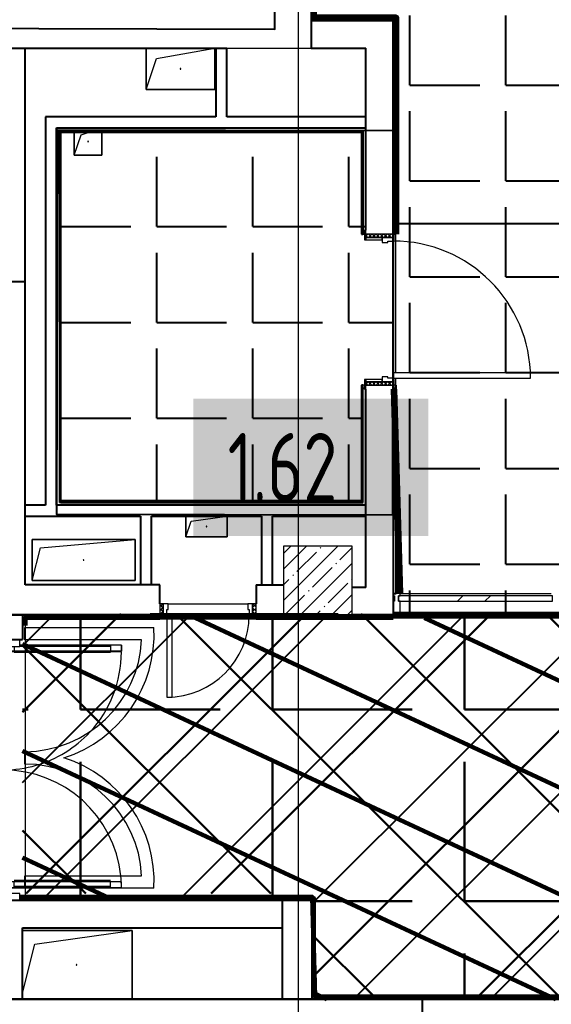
# Model space of a CAD drawing. Header units: millimetres. Extents: x -164500 to 426394, y -23753 to 102118.
# Drawn here: x 98744 to 102614, y 10426 to 17602 of the extents above; entities that cross this region are included whole.
import ezdxf

# ---------------------------------------------------------------- set-up
doc = ezdxf.new("R2010")
doc.units = ezdxf.units.MM
for name, color, linetype, lineweight in [('0) шлифовка', 5, 'Continuous', 60), ('1.4) Плинтус ПЛ-4', 6, 'Continuous', 60), ('284 стык. профилей', 1, 'Continuous', 120), ('384 ПК-3', 30, 'Continuous', 120), ('5.2) Л-1 Линолеум', 100, 'Continuous', 30), ('7.3) НЗ Керам. Плитка Пол', 3, 'Continuous', 30), ('A-DETL-GENF', 7, 'Continuous', 9), ('A-DOOR-2', 7, 'Continuous', 5), ('A-DOOR-FRAM-2', 7, 'Continuous', 5), ('A-FLOR', 7, 'Continuous', 9), ('A-GENM', 7, 'Continuous', 9), ('A-GLAZ-CURT-1', 7, 'Continuous', 5), ('A-GLAZ-CURT-2', 7, 'Continuous', 20), ('A-GLAZ-CWMG', 7, 'Continuous', 9), ('A-GLAZ-CWMG-1', 7, 'Continuous', 20), ('S-COLS-1', 7, 'Continuous', 5), ('Оси', 7, 'Continuous', 9)]:
    doc.layers.add(name, color=color, linetype=linetype, lineweight=lineweight)
for name, color, linetype in [('1.1) плитка  КР1', 40, 'Continuous'), ('1.2) плитка КР3', 160, 'Continuous'), ('2) защита вин плитк', 6, 'Continuous'), ('3.2.3) П-9', 5, 'Continuous')]:
    doc.layers.add(name, color=color, linetype=linetype)
for name, color, linetype, lineweight, true_color in [('A-DOOR-1', 7, 'Continuous', 5, 0xc0c0c0), ('A-DOOR-4', 7, 'Continuous', 5, 0xd7dbdf), ('A-DOOR-FRAM-1', 7, 'Continuous', 5, 0xc0c0c0)]:
    doc.layers.add(name, color=color, linetype=linetype, lineweight=lineweight, true_color=true_color)
doc.styles.add('СПДС', font='ГОСТ тип А.ttf', dxfattribs={"width": 0.9})

# ---------------------------------------------------------------- blocks, each defined once
blk = doc.blocks.new('110_Дверь_СКБ_1Ст_Внутренняя1 - Д-4 1100x2100h_су мгн-31800557-Объем проектирования 1 этажа')
at = {"layer": 'A-DOOR-2'}
h = blk.add_hatch(dxfattribs=at)
h.set_pattern_fill('FP_75', color=256, style=0, pattern_type=2)
h.set_pattern_definition([(135, (1751.41, 164.685), (-14.14214, -14.14214), []), (225, (1751.41, 164.685), (14.14214, -14.14214), [])])
h.paths.add_polyline_path([(562.5, 100), (537.5, 100), (537.5, -100), (562.5, -100)])
at = {"layer": 'A-DOOR-FRAM-2'}
h = blk.add_hatch(dxfattribs=at)
h.set_pattern_fill('FP_76', color=256, style=0, pattern_type=2)
h.set_pattern_definition([(45, (-371.384, 164.685), (-14.1421, 14.1421), []), (135, (-371.384, 164.685), (-14.1421, -14.1421), [])])
h.paths.add_polyline_path([(-512.5, 100), (-537.5, 100), (-537.5, -100), (-512.5, -99.3)])
at = {"layer": 'A-DOOR-1'}
for p, q in [((512.5, 1100), (472.5, 1100)), ((472.5, 1100), (472.5, 100)), ((512.5, 100), (512.5, 1100)), ((472.5, 100), (512.5, 100))]:
    blk.add_line(p, q, dxfattribs=at)
blk.add_arc((512.5, 100), 1000, 90, 180, dxfattribs=at)
at = {"layer": 'A-DOOR-FRAM-1'}
for p, q in [((-497.5, 108), (-567.5, 108)), ((-567.5, 108), (-567.5, 100)), ((-567.5, 100), (-497.5, 100)), ((-512.5, 100), (-537.5, 100)), ((-537.5, 100), (-537.5, -100)), ((-487.5, 100), (-512.5, 100)), ((-512.5, 100), (-512.5, 20)), ((-512.5, -100), (-512.5, 100)), ((-497.5, 100), (-512.5, 100)), ((-512.5, 100), (-512.5, 99)), ((-512.5, 99), (-497.5, 99)), ((-497.5, 100), (-497.5, 108)), ((-497.5, 99), (-497.5, 100)), ((-487.5, 60), (-487.5, 100)), ((512.5, 100), (512.5, 60)), ((537.5, 100), (512.5, 100)), ((592.5, 108), (522.5, 108)), ((522.5, 108), (522.5, 100)), ((537.5, 100), (522.5, 100)), ((522.5, 100), (522.5, 99)), ((522.5, 100), (592.5, 100)), ((522.5, 99), (537.5, 99)), ((537.5, 20), (537.5, 100)), ((562.5, 100), (537.5, 100)), ((537.5, 100), (537.5, -100)), ((537.5, 99), (537.5, 100)), ((562.5, -100), (562.5, 100)), ((592.5, 100), (592.5, 108)), ((-512.5, 20), (-477.5, 20)), ((-497.5, 20), (-512.5, 20)), ((-512.5, 20), (-512.5, -100)), ((-497.5, -100), (-497.5, 20)), ((-477.5, 60), (-487.5, 60)), ((-477.5, 20), (-477.5, 60)), ((512.5, 60), (502.5, 60)), ((502.5, 60), (502.5, 20)), ((502.5, 20), (537.5, 20)), ((537.5, 20), (522.5, 20)), ((522.5, 20), (522.5, -100)), ((537.5, -100), (537.5, 20)), ((-497.5, -100), (-567.5, -100)), ((-567.5, -100), (-567.5, -108)), ((-567.5, -108), (-497.5, -108)), ((-537.5, -100), (-512.5, -100)), ((-512.5, -100), (-497.5, -100)), ((-497.5, -108), (-497.5, -100)), ((522.5, -100), (537.5, -100)), ((592.5, -100), (522.5, -100)), ((522.5, -100), (522.5, -108)), ((522.5, -108), (592.5, -108)), ((537.5, -100), (562.5, -100)), ((592.5, -108), (592.5, -100))]:
    blk.add_line(p, q, dxfattribs=at)
blk = doc.blocks.new('110_Дверь_СКБ_1Ст - д-18 700x2100h_Технический шкаф ЭОМ и СС-23279316-Объем проектирования 1 этажа')
at = {"layer": 'A-DOOR-2'}
h = blk.add_hatch(dxfattribs=at)
h.set_pattern_fill('FP_117', color=256, style=0, pattern_type=2)
h.set_pattern_definition([(135, (1951.41, 174.685), (-14.14214, -14.14214), []), (225, (1951.41, 174.685), (14.14214, -14.14214), [])])
h.paths.add_polyline_path([(337.5, 110), (337.5, 30), (362.5, 30), (362.5, 110)])
at = {"layer": 'A-DOOR-FRAM-2'}
h = blk.add_hatch(dxfattribs=at)
h.set_pattern_fill('FP_118', color=256, style=0, pattern_type=2)
h.set_pattern_definition([(45, (-171.384, 174.685), (-14.1421, 14.1421), []), (135, (-171.384, 174.685), (-14.1421, -14.1421), [])])
h.paths.add_polyline_path([(-312.5, 110), (-337.5, 110), (-337.5, 30), (-312.5, 30), (-312.5, 61.3)])
at = {"layer": 'A-DOOR-1'}
for p, q in [((312.5, 710), (272.5, 710)), ((272.5, 710), (272.5, 110)), ((312.5, 110), (312.5, 710)), ((272.5, 110), (312.5, 110))]:
    blk.add_line(p, q, dxfattribs=at)
blk.add_arc((312.5, 110), 600, 90, 180, dxfattribs=at)
at = {"layer": 'A-DOOR-FRAM-1'}
for p, q in [((-312.5, 110), (-337.5, 110)), ((-337.5, 110), (-337.5, 30)), ((-287.5, 110), (-312.5, 110)), ((-312.5, 110), (-312.5, 30)), ((-312.5, 30), (-312.5, 110)), ((-287.5, 70), (-287.5, 110)), ((-287.5, 110), (272.5, 110)), ((312.5, 110), (312.5, 70)), ((337.5, 110), (312.5, 110)), ((337.5, 30), (337.5, 110)), ((362.5, 110), (337.5, 110)), ((337.5, 110), (337.5, 30)), ((362.5, 30), (362.5, 110)), ((-337.5, 30), (-312.5, 30)), ((-312.5, 30), (-277.5, 30)), ((-277.5, 70), (-287.5, 70)), ((-277.5, 30), (-277.5, 70)), ((302.5, 30), (-277.5, 30)), ((312.5, 70), (302.5, 70)), ((302.5, 70), (302.5, 30)), ((302.5, 30), (337.5, 30)), ((337.5, 30), (362.5, 30))]:
    blk.add_line(p, q, dxfattribs=at)
blk = doc.blocks.new('Прямоугольный импост - Импост структурный с накладкой - 160мм Темный-V110-Объем проектирования 1 этажа')
at = {"layer": 'A-GLAZ-CWMG-1'}
for p, q in [((-50, 0), (-50, 17)), ((-50, 17), (0, 17)), ((-40, 0), (-50, 0)), ((-40, -40), (-40, 0)), ((0, 0), (-10, 0)), ((-10, 0), (-10, -40)), ((0, 17), (0, 0)), ((-50, -140), (-50, -40)), ((-50, -40), (-40, -40)), ((-10, -40), (0, -40)), ((0, -40), (0, -140)), ((0, -140), (-50, -140))]:
    blk.add_line(p, q, dxfattribs=at)
blk = doc.blocks.new('Системная панель - Стекло - 40мм-32352614-Объем проектирования 1 этажа')
at = {"layer": 'A-GLAZ-CURT-1'}
h = blk.add_hatch(dxfattribs=at)
h.set_pattern_fill('FP_130', color=256, style=0, pattern_type=2)
h.set_pattern_definition([(225, (102198.5, 13340), (565.6854, -565.6854), [400, -1200]), (225, (102598.5, 13540), (565.6854, -565.6854), [1200, -400]), (225, (101798.5, 13740), (565.6854, -565.6854), [400, -1200])])
h.paths.add_polyline_path([(560.5, 40), (-560.5, 40), (-560.5, 0), (560.5, 0)])
at = {"layer": 'A-GLAZ-CURT-2'}
for p, q in [((560.5, 40), (-560.5, 40)), ((-560.5, 40), (-560.5, 0)), ((560.5, 0), (560.5, 40)), ((-560.5, 0), (560.5, 0))]:
    blk.add_line(p, q, dxfattribs=at)
blk = doc.blocks.new('Прямоугольный импост - Импост структурный с накладкой - 160мм Темный-32352612-Объем проектирования 1 этажа')
at = {"layer": 'A-GLAZ-CWMG'}
for p, q in [((101448, 13557), (102549, 13557)), ((101448, 13400), (102549, 13400))]:
    blk.add_line(p, q, dxfattribs=at)
blk = doc.blocks.new('GM_Отверстие прямоугольное _в плите_ - Отверстие-21717112-Объем проектирования 1 этажа')
at = {"layer": 'A-GENM'}
for p, q in [((-394, 250), (405, 250)), ((405, 250), (-394, 250)), ((-305, 150), (405, 250)), ((405, 250), (405, -250)), ((405, -250), (405, 250)), ((-394, -206), (-305, 150))]:
    blk.add_line(p, q, dxfattribs=at)
for start, end in [(360, 180), (180, 360)]:
    blk.add_arc((0, 0), 2.5, start, end, dxfattribs=at)
blk = doc.blocks.new('GM_Отверстие прямоугольное _в плите_ - Отверстие-21606279-Объем проектирования 1 этажа')
at = {"layer": 'A-GENM'}
for p, q in [((-375, -150), (-375, 150)), ((-375, 150), (375, 150)), ((375, 150), (-375, 150)), ((-375, 150), (-375, -150)), ((-315, 90), (375, 150)), ((375, 150), (375, -150)), ((375, -150), (375, 150)), ((-375, -150), (-315, 90)), ((375, -150), (-375, -150)), ((-375, -150), (375, -150))]:
    blk.add_line(p, q, dxfattribs=at)
for start, end in [(360, 180), (180, 360)]:
    blk.add_arc((0, 0), 2.5, start, end, dxfattribs=at)
blk = doc.blocks.new('GM_Отверстие прямоугольное _в плите_ - Отверстие-21610241-Объем проектирования 1 этажа')
at = {"layer": 'A-GENM'}
for p, q in [((-250, -150), (-250, 150)), ((-250, 150), (-250, -150)), ((-175, 75), (250, 150)), ((250, 150), (250, -150)), ((250, -150), (250, 150)), ((-250, -150), (-175, 75)), ((250, -150), (-250, -150)), ((-250, -150), (250, -150))]:
    blk.add_line(p, q, dxfattribs=at)
for start, end in [(360, 180), (180, 360)]:
    blk.add_arc((0, 0), 2.5, start, end, dxfattribs=at)
blk = doc.blocks.new('GM_Отверстие прямоугольное _в плите_ - Отверстие-V127-Объем проектирования 1 этажа')
at = {"layer": 'A-GENM'}
for p, q in [((-100, -100), (-100, 69)), ((-100, 69), (-100, -100)), ((-100, -100), (-50, 50)), ((-50, 50), (7, 69)), ((100, 69), (100, -100)), ((100, -100), (100, 69)), ((100, -100), (-100, -100)), ((-100, -100), (100, -100))]:
    blk.add_line(p, q, dxfattribs=at)
for start, end in [(360, 180), (180, 360)]:
    blk.add_arc((0, 0), 2.5, start, end, dxfattribs=at)
blk = doc.blocks.new('GM_Отверстие прямоугольное _в плите_ - Отверстие-21620300-Объем проектирования 1 этажа')
at = {"layer": 'A-GENM'}
for p, q in [((-150, -75), (-150, 75)), ((-150, 75), (-150, -75)), ((-112.5, 37.5), (150, 75)), ((150, 75), (150, -75)), ((150, -75), (150, 75)), ((-150, -75), (-112.5, 37.5)), ((150, -75), (-150, -75)), ((-150, -75), (150, -75))]:
    blk.add_line(p, q, dxfattribs=at)
for start, end in [(360, 180), (180, 360)]:
    blk.add_arc((0, 0), 2.5, start, end, dxfattribs=at)
blk = doc.blocks.new('BSC_Колонна _Прямоугольная - 500х500-17857564-Объем проектирования 1 этажа')
at = {"layer": 'S-COLS-1'}
h = blk.add_hatch(dxfattribs=at)
h.set_pattern_fill('FP_181', color=256, style=0, pattern_type=2)
h.set_pattern_definition([(45, (-100850, -13650), (-114.04925, 114.04925), []), (45, (-100735.95, -13650), (-114.04925, 114.04925), [201.613, -40.323, 6.706, -33.617])])
h.paths.add_polyline_path([(250, -250), (250, 250), (-250, 250), (-250, -250), (-82.7, -250)])
for p, q in [((250, 250), (-250, 250)), ((-250, 250), (-250, -250)), ((250, -250), (250, 250)), ((-250, -250), (250, -250))]:
    blk.add_line(p, q, dxfattribs=at)
blk = doc.blocks.new('Дверь_Витражная_остекление_ - ВВ-7 остекление-32349468-Объем проектирования 1 этажа')
at = {"layer": 'A-DETL-GENF'}
for p, q in [((-815, -20), (-860, -20)), ((-860, -177.2), (-860, -20)), ((-815, -20), (-860, -20)), ((-860, -20), (-860, -177.2)), ((-815, -177.2), (-815, -20)), ((-815, -177.2), (-815, -20)), ((865, -880), (865, -20)), ((865, -20), (865, -880)), ((-860, -100), (-815, -100)), ((-850, -177.2), (-850, -100)), ((-806, -177.2), (-806, -100)), ((856, -800), (856, -100)), ((900, -100), (865, -100)), ((900, -800), (900, -140)), ((910, -880), (910, -140)), ((910, -880), (910, -140)), ((-860, -880), (-860, -177.2)), ((-860, -177.2), (-860, -880)), ((-850, -800), (-850, -177.2)), ((-815, -880), (-815, -177.2)), ((-815, -880), (-815, -177.2)), ((-806, -800), (-806, -177.2)), ((-860, -800), (-815, -800)), ((910, -800), (865, -800)), ((-860, -880), (-815, -880)), ((-860, -880), (-815, -880)), ((910, -880), (865, -880)), ((865, -880), (910, -880))]:
    blk.add_line(p, q, dxfattribs=at)
at = {"layer": 'A-DOOR-1'}
for p, q in [((-910, 20), (-860, 20)), ((-910, -20), (-910, 20)), ((-860, 20), (-860, -20)), ((860, 20), (910, 20)), ((860, -20), (860, 20)), ((910, 20), (910, -20)), ((-860, -20), (-910, -20)), ((-860, -177.2), (-860, -20)), ((860, -880), (860, -20)), ((910, -20), (860, -20))]:
    blk.add_line(p, q, dxfattribs=at)
for centre, start, end in [((-860, -20), 275.92467, 0), ((860, -20), 180, 196.2256), ((860, -20), 227.29681, 270)]:
    blk.add_arc(centre, 860, start, end, dxfattribs=at)
at = {"layer": 'A-DOOR-4'}
blk.add_line((-860, -880), (-860, -177.2), dxfattribs=at)
for centre, start, end in [((860, -20), 196.2256, 227.18263), ((-860, -20), 270, 275.92467)]:
    blk.add_arc(centre, 860, start, end, dxfattribs=at)
blk = doc.blocks.new('Прямоугольный импост - Импост структурный с накладкой - 160мм Темный-V270-Объем проектирования 1 этажа')
at = {"layer": 'A-GLAZ-CWMG-1'}
for p, q in [((-50, 0), (-50, 17)), ((-50, 17), (0, 17)), ((-40, 0), (-50, 0)), ((-40, -40), (-40, 0)), ((0, 0), (-10, 0)), ((-10, 0), (-10, -40)), ((0, 17), (0, 0)), ((-50, -140), (-50, -40)), ((-50, -40), (-40, -40)), ((-10, -40), (0, -40)), ((0, -40), (0, -140)), ((0, -140), (-50, -140))]:
    blk.add_line(p, q, dxfattribs=at)
blk = doc.blocks.new('Прямоугольный импост - Импост структурный с накладкой - 160мм Темный-V271-Объем проектирования 1 этажа')
at = {"layer": 'A-GLAZ-CWMG-1'}
for p, q in [((0, 17), (-50, 17)), ((-50, 17), (-50, 0)), ((-50, 0), (-40, 0)), ((-40, 0), (-40, -40)), ((-10, -40), (-10, 0)), ((-10, 0), (0, 0)), ((0, 0), (0, 17)), ((-40, -40), (-50, -40)), ((-50, -40), (-50, -140)), ((0, -40), (-10, -40)), ((0, -140), (0, -40)), ((-50, -140), (0, -140))]:
    blk.add_line(p, q, dxfattribs=at)

msp = doc.modelspace()

# ---------------------------------------------------------------- hatches: boundary and pattern name
at = {"layer": '0) шлифовка', "true_color": 0x2776bb}
h = msp.add_hatch(dxfattribs=at)
h.set_pattern_fill('ANSI31', color=152, scale=222, angle=110)
h.paths.add_polyline_path([(120423.702, 13242.938), (98764.702, 13242.938), (98764.702, 11204.938), (100894.702, 11204.938), (100894.702, 10463.938), (121274.702, 10463.938), (121274.702, 12292.938), (120423.702, 12292.938)])
at = {"layer": '1.1) плитка  КР1'}
h = msp.add_hatch(dxfattribs=at)
h.set_pattern_fill('ANGLE', color=256, scale=100)
h.set_pattern_definition([(0, (100885.7, 20617.94), (0, 698.5), [508, -190.5]), (90, (100885.7, 20617.94), (-698.5, 4e-14), [508, -190.5])])
h.paths.add_polyline_path([(108554.702, 20616.938), (108554.702, 20617.938), (108534.702, 20617.938), (108194.702, 20617.938), (108193.702, 20617.938), (108193.702, 20616.938), (101235.702, 20616.938), (100885.702, 20616.938), (100885.702, 17614.938), (101483.702, 17614.938), (101483.702, 16113.938), (115665.15, 16113.938), (115665.15, 16156.938), (115615.15, 16156.938), (115615.15, 16161.121), (113865.15, 16165.229), (113865.15, 16156.938), (113815.15, 16156.938), (112486.702, 16156.938), (112436.702, 16156.938), (111161.702, 16156.938), (111111.702, 16156.938), (111111.702, 16171.692), (111086.245, 16171.752), (111086.602, 16323.938), (111071.702, 16323.938), (111071.702, 16313.938), (110971.702, 16313.938), (110971.702, 16363.938), (110921.702, 16363.938), (110921.702, 16613.938), (110971.702, 16613.938), (110971.702, 16663.938), (111071.702, 16663.938), (111071.702, 16653.938), (111087.377, 16653.938), (111091.331, 18338.246), (111131.702, 18338.151), (111131.702, 18373.938), (111215.415, 18373.938), (111215.624, 18462.938), (111128.702, 18462.938), (111128.702, 18413.938), (111111.702, 18413.938), (111111.702, 18423.938), (111071.702, 18423.938), (111071.702, 18413.938), (110921.702, 18413.938), (110921.702, 18442.938), (110592.702, 18442.938), (110592.702, 19033.438), (110593.628, 20616.938)])
h.paths.add_polyline_path([(101462.702, 13263.938), (117874.702, 13263.938), (117874.702, 16113.938), (101462.702, 16113.938)])
at = {"layer": '1.2) плитка КР3'}
h = msp.add_hatch(dxfattribs=at)
h.set_pattern_fill('ANGLE', color=256, scale=100)
h.set_pattern_definition([(0, (99043.7, 16791.84), (0, 698.5), [508, -190.5]), (90, (99043.7, 16791.84), (-698.5, 4e-14), [508, -190.5])])
h.paths.add_polyline_path([(101462.702, 15988.938), (101422.702, 15988.938), (101422.702, 15978.938), (101382.702, 15978.938), (101382.702, 15998.938), (101262.702, 15998.938), (101254.702, 15998.938), (101254.702, 16068.938), (101262.702, 16068.938), (101262.702, 16791.796), (101242.702, 16791.838), (101242.702, 16038.938), (101231.702, 16038.938), (101231.702, 16782.938), (99341.706, 16782.938), (99341.706, 16613.938), (99141.706, 16613.938), (99141.706, 16782.938), (99043.702, 16782.938), (99043.702, 14094.938), (101231.702, 14094.938), (101231.702, 14938.938), (101242.702, 14938.938), (101242.702, 14913.938), (101254.702, 14913.938), (101254.702, 14978.938), (101262.702, 14978.938), (101382.702, 14978.938), (101382.702, 14998.938), (101422.702, 14998.938), (101422.702, 14988.938), (101461.793, 14988.938), (101462.702, 15392.16)])
at = {"layer": '2) защита вин плитк'}
h = msp.add_hatch(dxfattribs=at)
h.set_pattern_fill('ANSI31', color=256, scale=222)
h.paths.add_polyline_path([(120423.702, 13242.938), (98764.702, 13242.938), (98764.702, 11204.938), (100894.702, 11204.938), (100894.702, 10463.938), (121274.702, 10463.938), (121274.702, 12292.938), (120423.702, 12292.938)])
at = {"layer": '3.2.3) П-9'}
h = msp.add_hatch(dxfattribs=at)
h.set_pattern_fill('ANSI31', color=256, scale=222)
h.paths.add_polyline_path([(120423.702, 13242.938), (98764.702, 13242.938), (98764.702, 11204.938), (100894.702, 11204.938), (100894.702, 10463.938), (121274.702, 10463.938), (121274.702, 12292.938), (120423.702, 12292.938)])
at = {"layer": '5.2) Л-1 Линолеум'}
h = msp.add_hatch(dxfattribs=at)
h.set_pattern_fill('ANSI37', color=256, scale=300)
h.paths.add_polyline_path([(120423.702, 13270.774), (98764.702, 13270.774), (98764.702, 11232.774), (100894.702, 11232.774), (100894.702, 10491.774), (121274.702, 10491.774), (121274.702, 12320.774), (120423.702, 12320.774)])
at = {"layer": '7.3) НЗ Керам. Плитка Пол'}
h = msp.add_hatch(dxfattribs=at)
h.set_pattern_fill('ANGLE', color=256, scale=200)
h.set_pattern_definition([(0, (0, 0), (0, 1397), [1016, -381]), (90, (0, 0), (-1397, 9e-14), [1016, -381])])
h.paths.add_polyline_path([(120423.702, 13242.938), (98764.702, 13242.938), (98764.702, 11204.938), (100894.702, 11204.938), (100894.702, 10463.938), (121274.702, 10463.938), (121274.702, 12292.938), (120423.702, 12292.938)])

# ---------------------------------------------------------------- linework, layer by layer
for p, q in [((100864.702, 21263.938), (100864.702, 17393.938)), ((101462.702, 17593.938), (100864.702, 17593.938)), ((101462.702, 16068.938), (101462.702, 17593.938)), ((101483.702, 16038.938), (101483.702, 17614.938)), ((98584.702, 17393.938), (100252.702, 17393.938)), ((98784.702, 13483.938), (98784.702, 17393.938)), ((100172.702, 17393.938), (100172.702, 16893.938)), ((100252.702, 16893.938), (100252.702, 17393.938)), ((100864.702, 17393.938), (101262.702, 17393.938)), ((101262.702, 16068.938), (101262.702, 17393.938)), ((100172.702, 16893.938), (98932.702, 16893.938)), ((98932.702, 16893.938), (98932.702, 14063.938)), ((101262.702, 16893.938), (100252.702, 16893.938)), ((99012.702, 16813.938), (101262.702, 16813.938)), ((99012.702, 14063.938), (99012.702, 16813.938)), ((99032.702, 16793.938), (101242.702, 16793.938)), ((99032.702, 16793.938), (99032.702, 14083.938)), ((99043.702, 14083.938), (99043.702, 16793.938)), ((101231.702, 16793.938), (101231.702, 16038.938)), ((101242.702, 16793.938), (101242.702, 16038.938)), ((99032.702, 16782.938), (101242.702, 16782.938)), ((101231.702, 16038.938), (101242.702, 16038.938)), ((101482.702, 16038.938), (101483.702, 16038.938)), ((97784.702, 15693.938), (98784.702, 15693.938)), ((101242.702, 14938.938), (101231.702, 14938.938)), ((101231.702, 14938.938), (101231.702, 14083.938)), ((101242.702, 14913.938), (101242.702, 14938.938)), ((101483.702, 14938.938), (101482.702, 14938.938)), ((101483.702, 13420.938), (101483.702, 14938.938)), ((101254.702, 14913.938), (101242.702, 14913.938)), ((101242.702, 14083.938), (101242.702, 14913.938)), ((101262.702, 13463.938), (101262.702, 14908.938)), ((101462.702, 14908.938), (101462.702, 13263.938)), ((101482.702, 14913.938), (101470.702, 14913.938)), ((101242.702, 14094.938), (99032.702, 14094.938)), ((99043.702, 14083.938), (99032.702, 14083.938)), ((99043.702, 14083.938), (101242.702, 14083.938)), ((98932.702, 14063.938), (98784.702, 14063.938)), ((101262.702, 14063.938), (99012.702, 14063.938)), ((98784.702, 13983.938), (99624.702, 13983.938)), ((99624.702, 13983.938), (99624.702, 13483.938)), ((99704.702, 13983.938), (100504.702, 13983.938)), ((99704.702, 13483.938), (99704.702, 13983.938)), ((100504.702, 13983.938), (100504.702, 13483.938)), ((100584.702, 13983.938), (101262.702, 13983.938)), ((100584.702, 13483.938), (100584.702, 13983.938)), ((99764.702, 13483.938), (98784.702, 13483.938)), ((99764.702, 13343.938), (99764.702, 13483.938)), ((100464.702, 13483.938), (100664.702, 13483.938)), ((100464.702, 13483.938), (100464.702, 13343.938)), ((101262.702, 13463.938), (101164.702, 13463.938)), ((101462.702, 13420.938), (101482.702, 13420.938)), ((101482.702, 13420.938), (101483.702, 13420.938)), ((98564.702, 13263.938), (99764.702, 13263.938)), ((99764.702, 13263.938), (98564.702, 13263.938)), ((98764.702, 13263.938), (98764.702, 13083.938)), ((98774.702, 13243.938), (98774.702, 13242.938)), ((98774.702, 13242.938), (99814.702, 13242.938)), ((99764.702, 13243.938), (99764.702, 13263.938)), ((99854.702, 13242.938), (101462.702, 13242.938)), ((100464.702, 13263.938), (100664.702, 13263.938)), ((100664.702, 13263.938), (100464.702, 13263.938)), ((100464.702, 13263.938), (100464.702, 13243.938)), ((101164.702, 13263.938), (101462.702, 13263.938)), ((101462.702, 13263.938), (101164.702, 13263.938)), ((101463.702, 13263.938), (101462.702, 13263.938)), ((101462.702, 13243.938), (101462.702, 13242.938)), ((101462.702, 13242.938), (101463.702, 13242.938)), ((101463.702, 13242.938), (101463.702, 13263.938)), ((98564.702, 13083.938), (98764.702, 13083.938)), ((98764.702, 11203.938), (98764.702, 11183.938)), ((100894.702, 11204.938), (98774.702, 11204.938)), ((98774.702, 11204.938), (98774.702, 11203.938)), ((100894.702, 10484.938), (100894.702, 11204.938)), ((97483.702, 11183.938), (100873.702, 11183.938)), ((100653.702, 11183.938), (100653.702, 10463.938)), ((100873.702, 10463.938), (100873.702, 11183.938)), ((98764.702, 10463.938), (98764.702, 10983.938)), ((98764.702, 10983.938), (100653.702, 10983.938)), ((100894.702, 10483.938), (100893.702, 10483.938)), ((103709.702, 10484.938), (100894.702, 10484.938)), ((93554.702, 10463.938), (103679.702, 10463.938)), ((101674.702, 10463.938), (101674.702, 5043.938))]:
    msp.add_line(p, q)
at = {"flags": 128}
msp.add_lwpolyline([(93102.318, 20909.981), (93084.741, 13422.001), (94591.737, 13418.464), (94601.431, 17548.452), (96302.837, 17544.459), (100601.415, 17534.368), (100608.349, 20488.36)], dxfattribs=at)
msp.add_lwpolyline([(101465.857, 16791.37), (99019.419, 16796.506), (99013.109, 13998.087), (101459.547, 13992.951)], close=True, dxfattribs=at)
msp.add_lwpolyline([(82778.702, 13263.938), (121274.702, 13263.938), (121274.702, 10463.938), (82778.702, 10463.938)], close=True)
at = {"layer": '1.1) плитка  КР1'}
msp.add_lwpolyline([(101462.702, 13263.938), (117874.702, 13263.938), (117874.702, 16113.938), (101462.702, 16113.938)], close=True, dxfattribs=at)
at = {"layer": '1.4) Плинтус ПЛ-4'}
for points in [[(99764.702, 13242.938), (98784.702, 13243.938), (98784.702, 13185.944)], [(101462.702, 13242.938), (100464.702, 13242.938)], [(98744.281, 11208.938), (100873.702, 11208.938), (100893.702, 10483.938), (103709.702, 10484.938)]]:
    msp.add_lwpolyline(points, dxfattribs=at)
at = {"layer": '284 стык. профилей'}
for points in [[(99692.702, 13255.938), (101062.582, 13255.938)], [(101462.702, 13263.938), (117874.702, 13263.938)]]:
    msp.add_lwpolyline(points, dxfattribs=at)
at = {"layer": '384 ПК-3'}
for points in [[(101483.702, 16038.938), (101483.702, 17614.938), (100885.702, 17614.938), (100885.702, 20616.938), (101235.702, 20616.938), (101235.702, 20993.938)], [(101512.702, 13420.938), (101470.702, 14908.938)]]:
    msp.add_lwpolyline(points, dxfattribs=at)
at = {"layer": 'A-FLOR'}
for p, q in [((101482.702, 15028.938), (101482.702, 17613.938)), ((98784.702, 17393.938), (99664.702, 17393.938)), ((100164.702, 17393.938), (100172.702, 17393.938)), ((100252.702, 17393.938), (100864.702, 17393.938)), ((101242.702, 16038.938), (101254.702, 16038.938)), ((101470.702, 16038.938), (101482.702, 16038.938)), ((101254.702, 14938.938), (101242.702, 14938.938)), ((101482.702, 14938.938), (101470.702, 14938.938)), ((101482.702, 13420.938), (101482.702, 14988.938)), ((98764.702, 13243.938), (99814.702, 13243.938)), ((98784.702, 13243.938), (98784.702, 12179.456)), ((100464.702, 13243.938), (99854.702, 13243.938)), ((100464.702, 13243.938), (103736.306, 13243.938)), ((101482.702, 13243.938), (101482.702, 13263.938)), ((98781.457, 13082.296), (98781.457, 13172.296)), ((98781.457, 13172.296), (99721.476, 13172.296)), ((99631.864, 13082.296), (98781.457, 13082.296)), ((98782.457, 12177.283), (98782.457, 12267.309)), ((98784.702, 12177.14), (98784.702, 11203.938)), ((98781.457, 11272.296), (98781.457, 11362.296)), ((98781.457, 11362.296), (99631.864, 11362.296)), ((99721.476, 11272.296), (98781.457, 11272.296)), ((100893.702, 11203.938), (98744.281, 11203.938)), ((100893.702, 10483.938), (100893.702, 11203.938)), ((103784.702, 10483.938), (100894.702, 10483.938))]:
    msp.add_line(p, q, dxfattribs=at)
for centre, radius, start, end in [((98777.8, 13122.296), 945, 287.7527902, 3.032939), ((98777.8, 13122.296), 945, 287.7527902, 3.032939), ((98777.8, 13122.296), 855, 270.3120864, 357.3185169), ((98777.8, 13122.296), 855, 270.3120864, 357.3185169), ((98777.8, 11322.296), 945, 356.967061, 72.2472098), ((98777.8, 11322.296), 945, 356.967061, 72.2472098), ((98777.8, 11322.296), 855, 2.6814831, 89.6879136), ((98777.8, 11322.296), 855, 2.6814831, 89.6879136)]:
    msp.add_arc(centre, radius, start, end, dxfattribs=at)
at = {"layer": 'Оси'}
msp.add_lwpolyline([(100774.702, -66.087), (100774.702, 2957.679), (100774.702, 16892.225), (100774.702, 21892.225)], dxfattribs=at)

# ---------------------------------------------------------------- block references
for name, p in [('GM_Отверстие прямоугольное _в плите_ - Отверстие-21610241-Объем проектирования 1 этажа', (99914.702, 17243.938)), ('GM_Отверстие прямоугольное _в плите_ - Отверстие-V127-Объем проектирования 1 этажа', (99241.706, 16713.938)), ('GM_Отверстие прямоугольное _в плите_ - Отверстие-21620300-Объем проектирования 1 этажа', (100104.702, 13908.938)), ('GM_Отверстие прямоугольное _в плите_ - Отверстие-21606279-Объем проектирования 1 этажа', (99209.702, 13663.938)), ('BSC_Колонна _Прямоугольная - 500х500-17857564-Объем проектирования 1 этажа', (100914.702, 13513.938)), ('Прямоугольный импост - Импост структурный с накладкой - 160мм Темный-32352612-Объем проектирования 1 этажа', (64.702, -136.062)), ('GM_Отверстие прямоугольное _в плите_ - Отверстие-21717112-Объем проектирования 1 этажа', (99158.702, 10713.938))]:
    msp.add_blockref(name, p)
for name, p, rotation in [('110_Дверь_СКБ_1Ст_Внутренняя1 - Д-4 1100x2100h_су мгн-31800557-Объем проектирования 1 этажа', (101362.702, 15501.438), 270), ('Системная панель - Стекло - 40мм-32352614-Объем проектирования 1 этажа', (102063.202, 13403.938), 180), ('110_Дверь_СКБ_1Ст - д-18 700x2100h_Технический шкаф ЭОМ и СС-23279316-Объем проектирования 1 этажа', (100127.202, 13373.938), 180), ('Прямоугольный импост - Импост структурный с накладкой - 160мм Темный-V271-Объем проектирования 1 этажа', (98604.281, 13083.938), 89.99999999999993), ('Дверь_Витражная_остекление_ - ВВ-7 остекление-32349468-Объем проектирования 1 этажа', (98604.281, 12133.938), 89.99999999999993)]:
    msp.add_blockref(name, p, dxfattribs=dict(rotation=rotation))
at = {"extrusion": (0, 0, -1)}
msp.add_blockref('Прямоугольный импост - Импост структурный с накладкой - 160мм Темный-V110-Объем проектирования 1 этажа', (-101462.702, 13403.938), dxfattribs=at)
at = {"extrusion": (0, 0, -1), "rotation": 270.0000000000001}
msp.add_blockref('Прямоугольный импост - Импост структурный с накладкой - 160мм Темный-V270-Объем проектирования 1 этажа', (-98604.281, 11183.938), dxfattribs=at)

# ---------------------------------------------------------------- texts
at = {"insert": (100257.599, 14590.031), "char_height": 500, "width": 1212.1515, "attachment_point": 1, "style": 'СПДС', "bg_fill": 1, "box_fill_scale": 1.5, "bg_fill_color": 7, "bg_fill_true_color": 16777215, "bg_fill_transparency": 0}
msp.add_mtext('1.62', dxfattribs=at)

doc.saveas('drawing.dxf')
